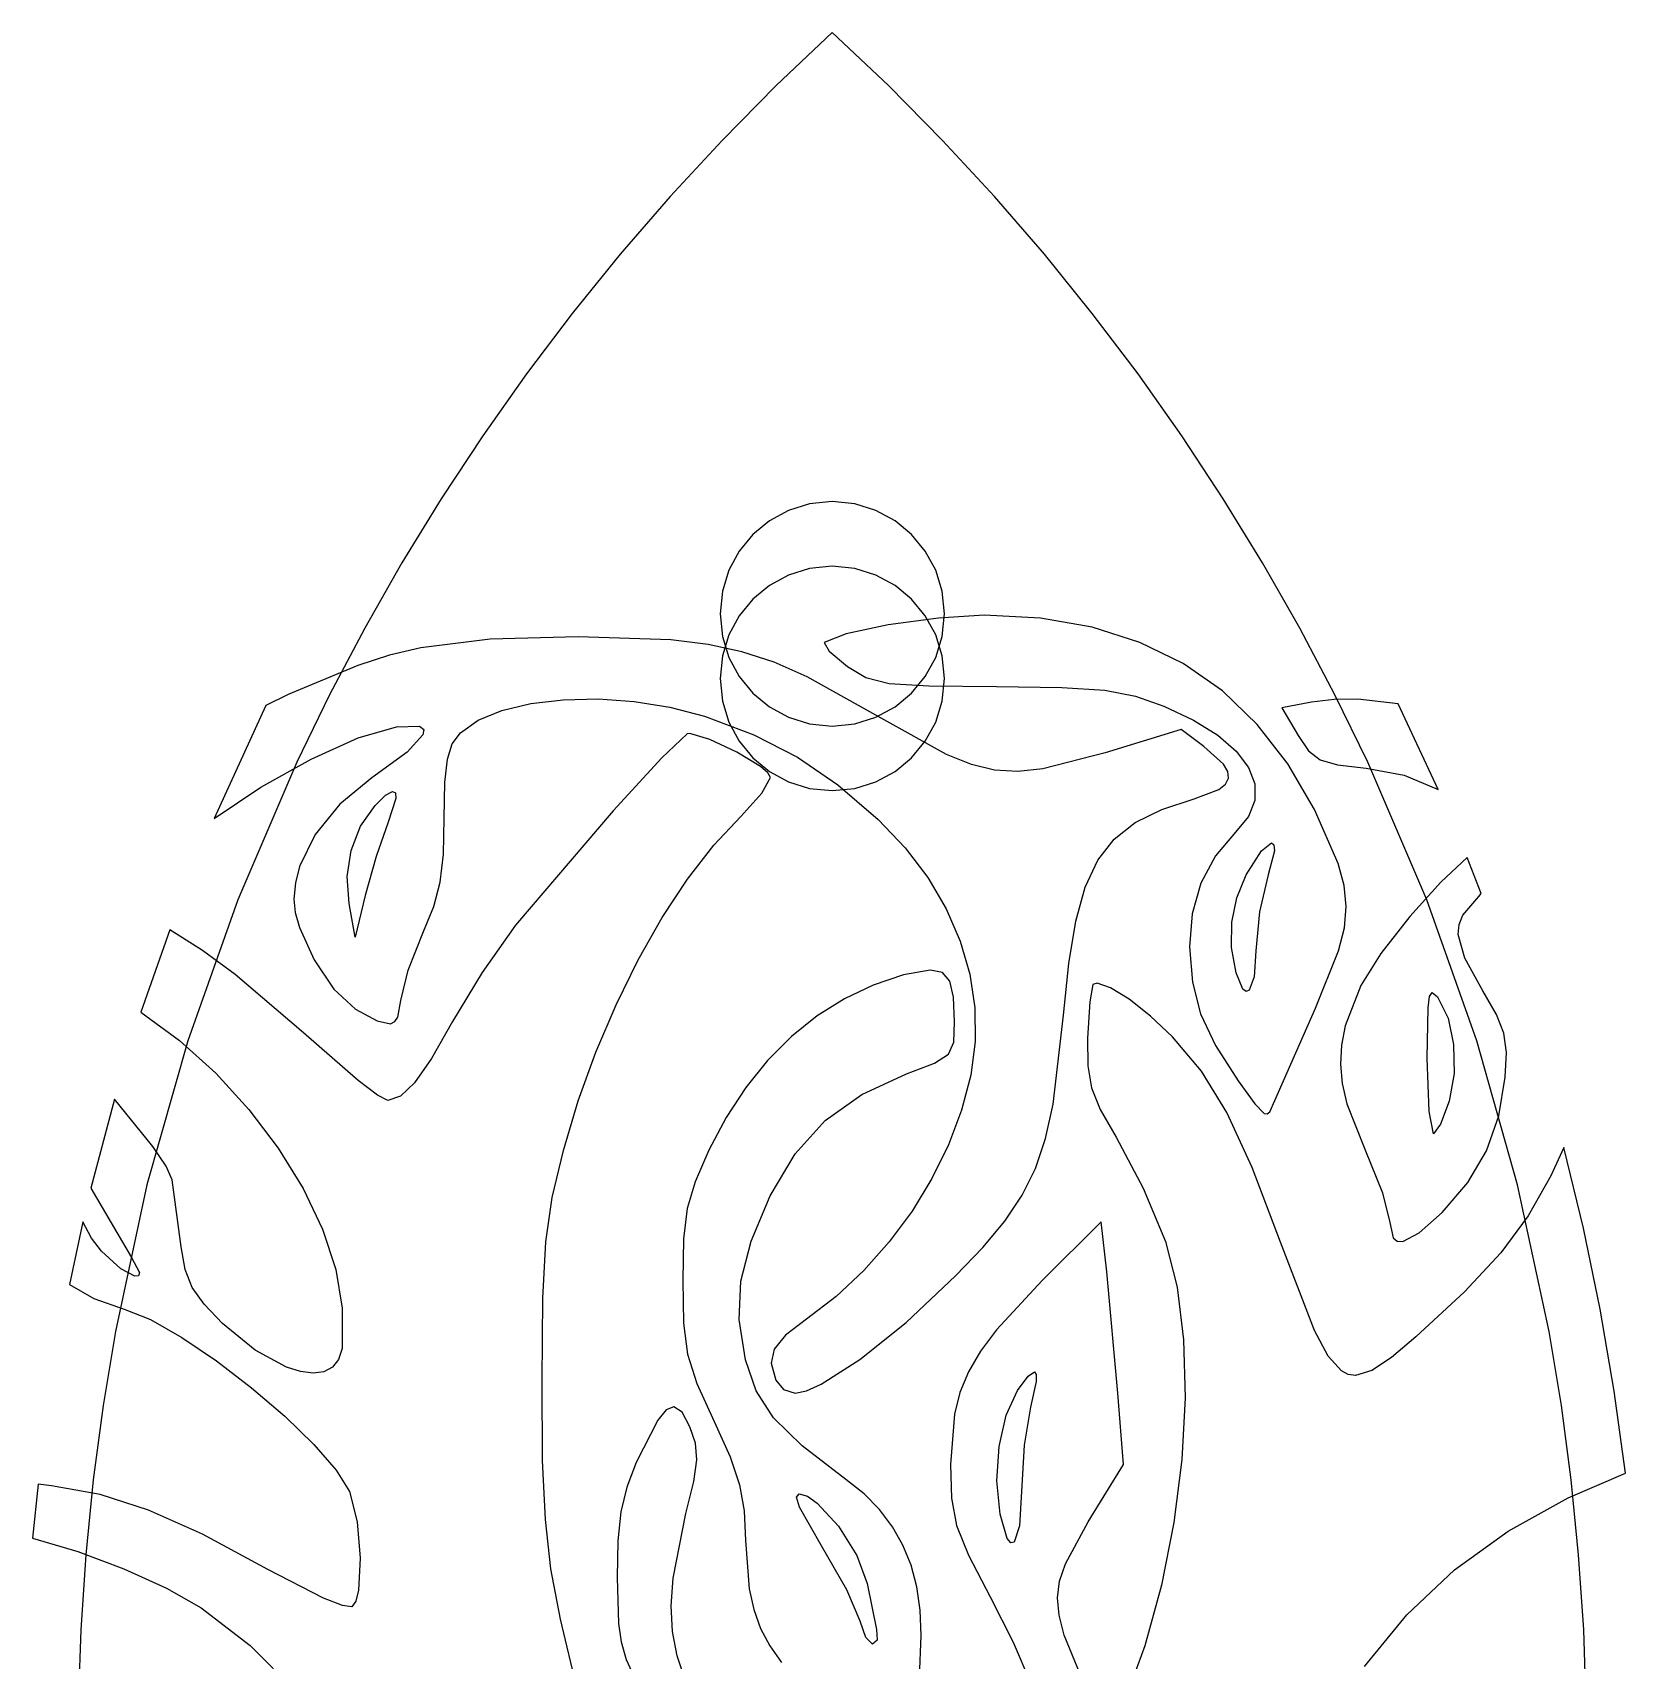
# Model space of a CAD drawing. Extents: x -23 to 237, y -4 to 293.
# Drawn here: x 57.5 to 156.1, y 192.5 to 293.3 of the extents above; entities that cross this region are included whole.
import ezdxf

# ---------------------------------------------------------------- set-up
doc = ezdxf.new("R2010")
doc.units = 0

msp = doc.modelspace()

# ---------------------------------------------------------------- linework, layer by layer
at = {"layer": 'Layer 1'}
for p, q in [((107.001, 293.312), (103.52862, 290.023012)), ((110.473326, 290.023012), (107.001, 293.312)), ((103.52862, 290.023012), (100.181283, 286.635598)), ((113.820615, 286.635598), (110.473326, 290.023012)), ((100.181283, 286.635598), (96.960119, 283.153304)), ((117.041735, 283.153304), (113.820615, 286.635598)), ((96.960119, 283.153304), (93.866257, 279.579676)), ((120.135557, 279.579676), (117.041735, 283.153304)), ((93.866257, 279.579676), (90.900827, 275.918258)), ((123.100951, 275.918258), (120.135557, 279.579676)), ((90.900827, 275.918258), (88.064958, 272.172595)), ((125.936787, 272.172595), (123.100951, 275.918258)), ((88.064958, 272.172595), (85.35978, 268.346234)), ((128.641935, 268.346234), (125.936787, 272.172595)), ((85.35978, 268.346234), (82.786423, 264.442719)), ((131.215266, 264.442719), (128.641935, 268.346234)), ((82.786423, 264.442719), (80.346017, 260.465595)), ((107.001, 264.26199), (105.600336, 264.120791)), ((108.401668, 264.120791), (107.001, 264.26199)), ((133.655648, 260.465595), (131.215266, 264.442719)), ((104.295752, 263.715825), (103.115196, 263.07504)), ((105.600336, 264.120791), (104.295752, 263.715825)), ((109.706254, 263.715825), (108.401668, 264.120791)), ((110.886812, 263.07504), (109.706254, 263.715825)), ((102.086616, 262.226384), (101.23796, 261.197804)), ((103.115196, 263.07504), (102.086616, 262.226384)), ((111.915392, 262.226384), (110.886812, 263.07504)), ((112.764049, 261.197804), (111.915392, 262.226384)), ((101.23796, 261.197804), (100.597175, 260.017248)), ((113.404835, 260.017248), (112.764049, 261.197804)), ((80.346017, 260.465595), (78.03969, 256.418409)), ((105.600346, 260.120791), (104.295762, 259.715825)), ((107.00101, 260.26199), (105.600346, 260.120791)), ((108.401677, 260.120791), (107.00101, 260.26199)), ((109.706263, 259.715825), (108.401677, 260.120791)), ((135.961953, 256.418409), (133.655648, 260.465595)), ((100.597175, 260.017248), (100.192209, 258.712664)), ((104.295762, 259.715825), (103.115206, 259.07504)), ((110.886818, 259.07504), (109.706263, 259.715825)), ((113.809801, 258.712664), (113.404835, 260.017248)), ((100.192209, 258.712664), (100.05101, 257.312)), ((102.086626, 258.226384), (101.23797, 257.197804)), ((103.115206, 259.07504), (102.086626, 258.226384)), ((111.915397, 258.226384), (110.886818, 259.07504)), ((112.764053, 257.197804), (111.915397, 258.226384)), ((113.951, 257.312), (113.809801, 258.712664)), ((100.05101, 257.312), (100.192209, 255.911336)), ((101.23797, 257.197804), (100.597185, 256.017248)), ((113.404836, 256.017248), (112.764053, 257.197804)), ((116.417, 257.225), (113.569943, 257.052302)), ((113.809801, 255.911336), (113.951, 257.312)), ((113.951, 257.312), (113.951, 257.312)), ((119.890039, 257.042794), (116.41691, 257.22504)), ((116.41691, 257.22504), (116.417, 257.225)), ((78.03969, 256.418409), (75.868572, 252.304704)), ((107.864819, 256.08246), (106.49721, 255.53881)), ((110.470806, 256.629206), (107.864819, 256.08246)), ((113.569943, 257.052302), (110.470806, 256.629206)), ((123.100563, 256.483439), (119.890039, 257.042794)), ((126.048801, 255.546608), (123.100563, 256.483439)), ((138.133051, 252.304704), (135.961953, 256.418409)), ((81.525825, 255.20952), (79.573561, 254.742929)), ((85.811759, 255.74626), (81.525825, 255.20952)), ((91.264, 255.885), (85.811759, 255.74626)), ((91.26412, 255.88505), (91.264, 255.885)), ((97.012174, 255.698327), (91.26412, 255.88505)), ((99.307075, 255.41911), (97.012174, 255.698327)), ((101.390133, 254.968666), (99.307075, 255.41911)), ((100.192209, 255.911336), (100.597175, 254.606752)), ((100.597185, 256.017248), (100.192219, 254.712664)), ((106.49721, 255.53881), (106.813507, 254.992353)), ((113.404835, 254.606752), (113.809801, 255.911336)), ((113.809801, 254.712664), (113.404836, 256.017248)), ((128.735069, 254.231936), (126.048801, 255.546608)), ((77.616878, 254.118072), (73.2956, 252.31521)), ((79.573561, 254.742929), (77.616878, 254.118072)), ((100.192219, 254.712664), (100.05102, 253.312)), ((100.597175, 254.606752), (101.23796, 253.426196)), ((103.392025, 254.311505), (101.390133, 254.968666)), ((105.443434, 253.412133), (103.392025, 254.311505)), ((106.813507, 254.992353), (107.94621, 254.05105)), ((112.764049, 253.426196), (113.404835, 254.606752)), ((113.951, 253.312), (113.809801, 254.712664)), ((131.159686, 252.539059), (128.735069, 254.231936)), ((100.05102, 253.312), (100.192219, 251.911332)), ((101.23796, 253.426196), (102.086616, 252.397616)), ((110.21752, 250.74479), (105.443434, 253.412133)), ((107.94621, 254.05105), (109.075251, 253.375839)), ((109.075251, 253.375839), (110.520692, 253.006538)), ((111.915392, 252.397616), (112.764049, 253.426196)), ((113.809801, 251.911332), (113.951, 253.312)), ((113.951, 253.312), (113.951, 253.312)), ((73.2956, 252.31521), (71.9262, 251.64394)), ((75.868572, 252.304704), (73.833794, 248.128027)), ((102.086616, 252.397616), (103.115196, 251.54896)), ((110.520692, 253.006538), (112.98574, 252.847885)), ((110.886812, 251.54896), (111.915392, 252.397616)), ((112.98574, 252.847885), (117.1736, 252.80462)), ((117.1736, 252.80462), (121.226246, 252.753226)), ((121.226246, 252.753226), (123.892457, 252.583324)), ((123.892457, 252.583324), (125.79029, 252.223182)), ((125.79029, 252.223182), (127.5378, 251.60107)), ((133.32297, 250.467611), (131.159686, 252.539059)), ((140.167811, 248.128027), (138.133051, 252.304704)), ((71.9262, 251.64394), (68.713, 244.63557)), ((85.063615, 250.726304), (86.539384, 251.332047)), ((86.539384, 251.332047), (88.323346, 251.75662)), ((88.323346, 251.75662), (90.335931, 251.994616)), ((90.335931, 251.994616), (92.49757, 252.040626)), ((92.49757, 252.040626), (94.728693, 251.88924)), ((94.728693, 251.88924), (96.94973, 251.535051)), ((96.94973, 251.535051), (99.08111, 250.97265)), ((100.192219, 251.911332), (100.597185, 250.606746)), ((103.115196, 251.54896), (104.295752, 250.908175)), ((109.706254, 250.908175), (110.886812, 251.54896)), ((113.404836, 250.606746), (113.809801, 251.911332)), ((127.5378, 251.60107), (129.381172, 250.730383)), ((136.6802, 251.83991), (134.84359, 251.49573)), ((134.84359, 251.49573), (135.86108, 249.7713)), ((138.076513, 252.011501), (136.6802, 251.83991)), ((139.556, 252.028), (138.076513, 252.011501)), ((142.04876, 251.73862), (139.55597, 252.028)), ((139.55597, 252.028), (139.556, 252.028)), ((144.53137, 246.43919), (142.04876, 251.73862)), ((77.646039, 249.626863), (80.0037, 250.32049)), ((80.0037, 250.32049), (81.436283, 250.354229)), ((81.436283, 250.354229), (81.695304, 250.154429)), ((81.695304, 250.154429), (81.651961, 249.815426)), ((83.97561, 249.9448), (85.063615, 250.726304)), ((99.08111, 250.97265), (102.137125, 249.821795)), ((100.597185, 250.606746), (101.23797, 249.426188)), ((104.295752, 250.908175), (105.600336, 250.503209)), ((105.600336, 250.503209), (107.001, 250.36201)), ((107.001, 250.36201), (108.401668, 250.503209)), ((108.401668, 250.503209), (109.706254, 250.908175)), ((114.078044, 248.597533), (110.21752, 250.74479)), ((112.764053, 249.426188), (113.404836, 250.606746)), ((128.61123, 250.15259), (123.89522, 248.70616)), ((130.01781, 249.10354), (128.61123, 250.15259)), ((129.381172, 250.730383), (130.874821, 249.796651)), ((135.225239, 248.017226), (133.32297, 250.467611)), ((74.720304, 248.31119), (77.646039, 249.626863)), ((81.651961, 249.815426), (80.665632, 248.735538)), ((83.161105, 248.319829), (83.468674, 249.267368)), ((83.468674, 249.267368), (83.97561, 249.9448)), ((98.0037, 249.8738), (96.447045, 248.393734)), ((98.1804, 249.895), (98.0037, 249.8738)), ((98.1804, 249.89499), (98.1804, 249.895)), ((99.419017, 249.540084), (98.1804, 249.89499)), ((101.087775, 248.747676), (99.419017, 249.540084)), ((101.23797, 249.426188), (102.086626, 248.397608)), ((102.137125, 249.821795), (104.839481, 248.437225)), ((111.915397, 248.397608), (112.764053, 249.426188)), ((131.22413, 248.006789), (130.01781, 249.10354)), ((130.874821, 249.796651), (132.009443, 248.816253)), ((135.86108, 249.7713), (136.500437, 248.824824)), ((73.833794, 248.128027), (70.177773, 239.599937)), ((71.613592, 246.578937), (74.720304, 248.31119)), ((80.665632, 248.735538), (78.49219, 247.14602)), ((83.008861, 246.865347), (83.161105, 248.319829)), ((96.447045, 248.393734), (93.426195, 245.113178)), ((102.553418, 247.848088), (101.087775, 248.747676)), ((102.086626, 248.397608), (103.115206, 247.548951)), ((104.839481, 248.437225), (107.353852, 246.72033)), ((110.886818, 247.548951), (111.915397, 248.397608)), ((115.622051, 247.974464), (114.078044, 248.597533)), ((123.89522, 248.70616), (120.033757, 247.709931)), ((132.009443, 248.816253), (132.775739, 247.80557)), ((136.86681, 245.18754), (135.225239, 248.017226)), ((136.500437, 248.824824), (137.213833, 248.269459)), ((137.213833, 248.269459), (138.300274, 247.961809)), ((143.823798, 239.599937), (140.167811, 248.128027)), ((78.49219, 247.14602), (76.497768, 245.522149)), ((103.012179, 247.461326), (102.553418, 247.848088)), ((102.638229, 246.210067), (103.18269, 247.17164)), ((103.18269, 247.17164), (103.012179, 247.461326)), ((103.115206, 247.548951), (104.295762, 246.908165)), ((109.706263, 246.908165), (110.886818, 247.548951)), ((117.055744, 247.629818), (115.622051, 247.974464)), ((118.489515, 247.547128), (117.055744, 247.629818)), ((120.033757, 247.709931), (118.489515, 247.547128)), ((131.492023, 247.548073), (131.22413, 248.006789)), ((131.350438, 246.772647), (131.534581, 247.13918)), ((131.534581, 247.13918), (131.492023, 247.548073)), ((132.775739, 247.80557), (133.164405, 246.780982)), ((138.300274, 247.961809), (140.05877, 247.75848)), ((140.05877, 247.75848), (142.429733, 247.316245)), ((142.429733, 247.316245), (144.53137, 246.43919)), ((68.713, 244.63557), (71.613592, 246.578937)), ((78.6844, 245.4436), (79.334955, 246.077607)), ((79.334955, 246.077607), (79.76711, 246.3159)), ((79.76711, 246.3159), (79.7671, 246.31558)), ((79.7671, 246.31558), (79.953152, 246.220509)), ((79.953152, 246.220509), (79.975112, 245.866091)), ((82.9679, 244.66709), (83.008861, 246.865347)), ((101.3296, 244.76713), (102.638229, 246.210067)), ((104.295762, 246.908165), (105.600346, 246.503199)), ((105.600346, 246.503199), (107.00101, 246.362)), ((107.00101, 246.362), (108.401677, 246.503199)), ((107.353852, 246.72033), (109.84591, 244.5725)), ((108.401677, 246.503199), (109.706263, 246.908165)), ((129.42412, 245.85258), (130.938225, 246.441011)), ((130.938225, 246.441011), (131.350438, 246.772647)), ((133.164405, 246.780982), (133.16614, 245.758869)), ((76.497768, 245.522149), (74.979006, 243.657052)), ((77.78361, 244.154403), (78.6844, 245.4436)), ((79.975112, 245.866091), (79.5046, 244.40768)), ((93.426195, 245.113178), (87.3759, 238.0342)), ((125.770288, 244.383121), (127.408518, 245.187043)), ((127.408518, 245.187043), (129.42412, 245.85258)), ((133.16614, 245.758869), (132.771642, 244.755612)), ((138.337731, 241.853141), (136.86681, 245.18754)), ((77.202871, 242.665671), (77.78361, 244.154403)), ((79.5051, 244.408), (78.743216, 242.274575)), ((79.5046, 244.40768), (79.5051, 244.408)), ((82.912369, 242.423512), (82.9679, 244.66709)), ((99.668092, 242.981792), (101.3296, 244.76713)), ((109.84591, 244.5725), (111.506382, 242.826899)), ((124.464103, 243.36583), (125.770288, 244.383121)), ((132.771642, 244.755612), (131.97161, 243.78759)), ((74.979006, 243.657052), (74.007986, 241.662134)), ((98.041035, 240.87658), (99.668092, 242.981792)), ((123.444635, 242.060189), (124.464103, 243.36583)), ((131.97161, 243.78759), (130.728647, 242.33009)), ((133.581951, 242.636859), (134.20538, 243.13381)), ((134.2051, 243.1339), (134.358624, 243.009221)), ((134.20538, 243.13381), (134.2051, 243.1339)), ((134.358624, 243.009221), (134.386633, 242.635958)), ((76.961374, 241.049846), (77.202871, 242.665671)), ((78.743216, 242.274575), (78.069, 239.87391)), ((82.712284, 240.690136), (82.912369, 242.423512)), ((111.506382, 242.826899), (112.9102, 240.978316)), ((122.666559, 240.391215), (123.444635, 242.060189)), ((130.728647, 242.33009), (129.83034, 240.633702)), ((132.63699, 241.14426), (133.581951, 242.636859)), ((134.386633, 242.635958), (134.0061, 241.14437)), ((146.322, 242.217), (144.684596, 240.699728)), ((147.19938, 239.98457), (146.32197, 242.217)), ((146.32197, 242.217), (146.322, 242.217)), ((74.007986, 241.662134), (73.750405, 240.650806)), ((77.07831, 239.37937), (76.961374, 241.049846)), ((112.9102, 240.978316), (114.050818, 239.044815)), ((132.050988, 239.730081), (132.63699, 241.14426)), ((134.0061, 241.14437), (133.463416, 238.864016)), ((138.707892, 240.481734), (138.337731, 241.853141)), ((73.750405, 240.650806), (73.65679, 239.6488)), ((82.317407, 239.1863), (82.712284, 240.690136)), ((96.472543, 238.496948), (98.041035, 240.87658)), ((122.084547, 238.283927), (122.666559, 240.391215)), ((129.83034, 240.633702), (129.292768, 238.738913)), ((138.83509, 239.184316), (138.707892, 240.481734)), ((144.684596, 240.699728), (142.769574, 238.565927)), ((147.04438, 239.80577), (147.19938, 239.98457)), ((70.177773, 239.599937), (67.080663, 230.8625)), ((73.65679, 239.6488), (73.743863, 238.81779)), ((77.45711, 237.28336), (77.07831, 239.37937)), ((78.069, 239.87391), (77.45711, 237.28336)), ((81.6775, 237.63134), (82.317407, 239.1863)), ((114.050818, 239.044815), (114.921691, 237.044461)), ((131.748603, 238.222164), (132.050988, 239.730081)), ((138.719753, 237.868482), (138.83509, 239.184316)), ((146.920875, 230.8625), (143.823798, 239.599937)), ((146.059501, 238.648741), (147.04438, 239.80577)), ((73.743863, 238.81779), (73.999528, 237.878474)), ((87.3759, 238.0342), (85.314484, 235.097835)), ((94.986729, 235.888347), (96.472543, 238.496948)), ((121.653273, 235.663343), (122.084547, 238.283927)), ((129.292768, 238.738913), (129.13201, 236.68621)), ((131.733711, 236.65795), (131.748603, 238.222164)), ((133.463416, 238.864016), (133.23769, 236.44027)), ((142.769574, 238.565927), (140.985387, 236.275096)), ((145.76568, 237.463995), (145.825507, 238.076137)), ((145.825507, 238.076137), (146.059501, 238.648741)), ((65.96739, 237.7448), (64.18559, 232.63968)), ((67.986168, 236.463707), (65.96739, 237.7448)), ((73.999528, 237.878474), (74.902291, 235.879312)), ((80.735925, 235.236601), (81.6775, 237.63134)), ((114.921691, 237.044461), (115.516272, 234.995318)), ((138.362309, 236.441828), (138.719753, 237.868482)), ((146.174136, 235.990664), (145.76568, 237.463995)), ((70.027015, 234.982709), (67.986168, 236.463707)), ((129.13201, 236.68621), (129.308434, 234.51103)), ((132.01019, 235.07488), (131.733711, 236.65795)), ((133.238, 236.435), (133.122433, 234.830268)), ((133.23769, 236.44027), (133.238, 236.435)), ((136.92281, 232.88644), (138.362309, 236.441828)), ((140.985387, 236.275096), (139.74049, 234.28673)), ((147.29609, 233.96788), (146.174136, 235.990664)), ((74.24339, 231.37413), (70.027015, 234.982709)), ((74.902291, 235.879312), (76.136407, 234.060087)), ((80.2766, 233.35613), (80.735925, 235.236601)), ((85.314484, 235.097835), (83.4888, 232.07486)), ((93.607704, 233.096233), (94.986729, 235.888347)), ((111.41802, 234.94621), (109.541116, 234.323555)), ((113.054, 235.248), (111.41802, 234.94621)), ((113.054, 235.24798), (113.054, 235.248)), ((113.824375, 235.10347), (113.054, 235.24798)), ((114.285307, 234.565679), (113.824375, 235.10347)), ((115.516272, 234.995318), (115.828015, 232.915451)), ((121.32741, 232.45448), (121.653273, 235.663343)), ((132.430869, 234.064178), (132.01019, 235.07488)), ((76.136407, 234.060087), (77.4732, 232.82957)), ((109.541116, 234.323555), (107.751529, 233.474947)), ((114.510684, 233.566891), (114.285307, 234.565679)), ((123.14609, 234.3636), (122.94693, 233.286833)), ((123.404, 234.437), (123.14609, 234.3636)), ((123.40424, 234.43692), (123.404, 234.437)), ((124.224546, 234.155), (123.40424, 234.43692)), ((125.380028, 233.438864), (124.224546, 234.155)), ((129.308434, 234.51103), (129.817256, 232.547812)), ((132.637045, 233.923394), (132.430869, 234.064178)), ((132.827502, 234.011318), (132.637045, 233.923394)), ((133.122433, 234.830268), (132.827502, 234.011318)), ((139.74049, 234.28673), (138.766765, 231.792876)), ((148.137718, 232.509336), (147.29609, 233.96788)), ((80.089428, 232.338336), (80.2766, 233.35613)), ((92.359583, 230.166056), (93.607704, 233.096233)), ((107.751529, 233.474947), (106.058256, 232.408491)), ((114.57439, 232.03939), (114.510684, 233.566891)), ((115.828015, 232.915451), (115.850373, 230.822923)), ((122.94693, 233.286833), (122.80918, 231.03771)), ((126.713945, 232.391826), (125.380028, 233.438864)), ((143.84824, 229.7976), (143.902376, 232.908679)), ((143.902376, 232.908679), (143.999169, 233.617854)), ((143.999169, 233.617854), (144.15833, 233.86194)), ((144.1583, 233.86194), (144.48951, 233.59272)), ((144.15833, 233.86194), (144.1583, 233.86194)), ((144.48951, 233.59272), (145.137, 232.281882)), ((64.18559, 232.63968), (66.571361, 230.890439)), ((77.4732, 232.82957), (78.816135, 232.099137)), ((78.816135, 232.099137), (79.645409, 231.927365)), ((79.645409, 231.927365), (79.90755, 232.058503)), ((79.90755, 232.058503), (80.089428, 232.338336)), ((83.4888, 232.07486), (82.182808, 229.778558)), ((106.058256, 232.408491), (104.470295, 231.13229)), ((114.533472, 230.791573), (114.57439, 232.03939)), ((120.680299, 226.943026), (121.32741, 232.45448)), ((128.06956, 231.1172), (126.713945, 232.391826)), ((129.817256, 232.547812), (130.738056, 230.577564)), ((134.41021, 227.18085), (136.92281, 232.88644)), ((145.137, 232.281882), (145.486032, 230.637939)), ((148.595924, 231.338085), (148.137718, 232.509336)), ((66.571361, 230.890439), (68.815451, 228.862216)), ((77.629877, 228.409501), (74.24339, 231.37413)), ((104.470295, 231.13229), (102.996643, 229.654447)), ((122.80918, 231.03771), (122.819056, 229.310047)), ((129.864368, 228.991724), (128.06956, 231.1172)), ((138.766765, 231.792876), (138.536305, 230.609452)), ((148.75109, 230.145122), (148.595924, 231.338085)), ((67.080663, 230.8625), (64.5515, 221.944079)), ((91.266477, 227.143271), (92.359583, 230.166056)), ((113.322735, 229.479528), (114.207907, 230.038112)), ((114.207907, 230.038112), (114.533472, 230.791573)), ((115.850373, 230.822923), (115.5768, 228.7358)), ((130.738056, 230.577564), (132.15041, 228.38129)), ((138.536305, 230.609452), (138.477699, 229.429166)), ((145.486032, 230.637939), (145.515232, 228.855206)), ((149.450003, 221.944079), (146.920875, 230.8625)), ((148.6836, 228.62144), (148.75109, 230.145122)), ((68.815451, 228.862216), (70.870426, 226.616949)), ((82.182808, 229.778558), (81.13437, 228.264833)), ((102.996643, 229.654447), (101.646298, 227.983067)), ((111.60299, 228.81634), (113.322735, 229.479528)), ((122.819056, 229.310047), (123.04644, 227.960778)), ((131.441749, 226.420089), (129.864368, 228.991724)), ((138.477699, 229.429166), (138.591635, 228.22262)), ((143.962744, 226.485028), (143.84824, 229.7976)), ((145.515232, 228.855206), (145.20322, 227.128)), ((78.830788, 227.507667), (77.629877, 228.409501)), ((81.13437, 228.264833), (80.259594, 227.431518)), ((101.646298, 227.983067), (100.428258, 226.126254)), ((108.82328, 227.54863), (111.60299, 228.81634)), ((115.5768, 228.7358), (115.009172, 226.572586)), ((123.04644, 227.960778), (123.598964, 226.618029)), ((132.15041, 228.38129), (133.172851, 226.968485)), ((138.591635, 228.22262), (138.878803, 226.960414)), ((148.292118, 226.218291), (148.6836, 228.62144)), ((62.54429, 227.24774), (61.08859, 221.73386)), ((64.926694, 224.31975), (62.54429, 227.24774)), ((79.47459, 227.17645), (78.830788, 227.507667)), ((80.259594, 227.431518), (79.47459, 227.17645)), ((90.3525, 224.07333), (91.266477, 227.143271)), ((106.56266, 225.931582), (108.82328, 227.54863)), ((120.208593, 224.816548), (120.680299, 226.943026)), ((133.172851, 226.968485), (133.75191, 226.370976)), ((134.095169, 226.478514), (134.41021, 227.18085)), ((138.878803, 226.960414), (139.97559, 224.15143)), ((145.20322, 227.128), (144.667117, 225.699809)), ((70.870426, 226.616949), (72.688852, 224.216576)), ((100.428258, 226.126254), (99.35152, 224.09211)), ((104.7125, 223.867884), (106.56266, 225.931582)), ((115.009172, 226.572586), (114.201413, 224.429839)), ((123.598964, 226.618029), (124.58426, 224.90993)), ((133.003887, 223.017609), (131.441749, 226.420089)), ((133.75191, 226.370976), (133.940041, 226.343505)), ((133.940041, 226.343505), (134.095169, 226.478514)), ((144.22913, 225.10642), (143.962744, 226.485028)), ((147.530425, 224.06198), (148.292118, 226.218291)), ((124.58426, 224.90993), (126.253456, 221.751306)), ((144.667117, 225.699809), (144.22913, 225.10642)), ((65.741288, 223.097112), (64.926694, 224.31975)), ((72.688852, 224.216576), (74.223296, 221.723035)), ((89.657828, 221.163794), (90.3525, 224.07333)), ((99.35152, 224.09211), (98.499874, 222.145562)), ((103.16417, 221.26022), (104.7125, 223.867884)), ((114.201413, 224.429839), (113.173116, 222.33666)), ((119.580589, 222.970621), (120.208593, 224.816548)), ((139.97559, 224.15143), (141.073384, 221.464419)), ((146.368772, 222.088624), (147.530425, 224.06198)), ((152.30689, 224.25559), (151.50178, 222.50324)), ((153.524112, 219.272302), (152.30689, 224.25559)), ((66.1069, 222.25372), (65.741288, 223.097112)), ((118.753136, 221.301033), (119.580589, 222.970621)), ((134.75297, 218.3996), (133.003887, 223.017609)), ((64.5515, 221.944079), (62.599323, 212.873035)), ((66.6754, 218.10825), (66.1069, 222.25372)), ((98.499874, 222.145562), (98.013979, 220.486612)), ((113.173116, 222.33666), (111.943878, 220.322154)), ((144.77741, 220.23434), (146.368772, 222.088624)), ((151.402143, 212.873035), (149.450003, 221.944079)), ((151.50178, 222.50324), (150.104672, 220.039859)), ((61.08859, 221.73386), (61.43329, 221.13906)), ((61.43329, 221.13906), (63.60418, 217.46022)), ((74.223296, 221.723035), (75.426323, 219.198263)), ((89.260434, 218.4104), (89.657828, 221.163794)), ((101.970069, 218.469619), (103.16417, 221.26022)), ((117.683086, 219.703571), (118.753136, 221.301033)), ((126.253456, 221.751306), (127.64087, 218.43228)), ((141.073384, 221.464419), (141.53001, 219.61734)), ((98.013979, 220.486612), (97.794955, 218.616324)), ((111.943878, 220.322154), (110.533292, 218.415422)), ((143.353396, 218.973725), (144.77741, 220.23434)), ((150.104672, 220.039859), (148.400543, 217.741114)), ((60.58268, 219.65543), (59.75538, 215.76885)), ((61.128705, 218.648961), (60.58268, 219.65543)), ((75.426323, 219.198263), (76.250499, 216.704199)), ((116.327291, 218.074024), (117.683086, 219.703571)), ((123.64576, 219.66314), (120.00886, 216.03545)), ((123.99924, 216.55376), (123.64576, 219.66314)), ((141.53001, 219.61734), (141.73188, 218.665609)), ((142.338947, 218.450942), (143.353396, 218.973725)), ((154.566145, 214.245987), (153.524112, 219.272302)), ((61.73509, 217.84056), (61.128705, 218.648961)), ((62.936938, 216.750542), (61.73509, 217.84056)), ((66.929624, 216.70602), (66.6754, 218.10825)), ((89.077575, 214.924346), (89.260434, 218.4104)), ((97.794955, 218.616324), (97.74392, 216.03576)), ((101.337751, 215.990909), (101.970069, 218.469619)), ((110.533292, 218.415422), (108.960953, 216.645567)), ((114.6426, 216.30818), (116.327291, 218.074024)), ((127.64087, 218.43228), (128.361234, 215.614172)), ((136.858734, 212.931874), (134.75297, 218.3996)), ((141.73188, 218.665609), (141.984628, 218.466119)), ((141.984628, 218.466119), (142.338947, 218.450942)), ((63.60418, 217.46022), (64.091244, 216.515653)), ((148.400543, 217.741114), (146.159057, 215.332109)), ((59.75538, 215.76885), (61.270514, 214.914141)), ((63.795576, 216.294), (62.936938, 216.750542)), ((64.027516, 216.317257), (63.795576, 216.294)), ((64.091244, 216.515653), (64.027516, 216.317257)), ((67.359896, 215.600179), (66.929624, 216.70602)), ((76.250499, 216.704199), (76.64839, 214.30278)), ((97.74392, 216.03576), (97.793798, 213.378005)), ((101.234695, 213.609029), (101.337751, 215.990909)), ((108.960953, 216.645567), (107.246458, 215.041692)), ((111.568725, 213.431964), (114.6426, 216.30818)), ((120.00886, 216.03545), (117.166702, 212.965968)), ((124.69434, 209.04001), (123.99924, 216.55376)), ((61.270514, 214.914141), (63.15149, 214.25627)), ((68.08882, 214.564206), (67.359896, 215.600179)), ((89.02651, 209.81683), (89.077575, 214.924346)), ((107.246458, 215.041692), (105.4094, 213.6329)), ((128.361234, 215.614172), (128.763191, 212.348077)), ((146.159057, 215.332109), (143.14988, 212.53795)), ((63.15149, 214.25627), (64.766154, 213.60865)), ((69.239, 213.37158), (68.08882, 214.564206)), ((76.64839, 214.30278), (76.642591, 211.823846)), ((155.433518, 209.181375), (154.566145, 214.245987)), ((62.599323, 212.873035), (61.842428, 208.289143)), ((64.766154, 213.60865), (66.718928, 212.498635)), ((71.260922, 211.718939), (69.239, 213.37158)), ((97.793798, 213.378005), (98.038627, 211.46273)), ((101.62838, 211.10892), (101.234695, 213.609029)), ((105.4094, 213.6329), (104.096633, 212.631569)), ((108.703159, 211.127071), (111.568725, 213.431964)), ((117.166702, 212.965968), (116.177352, 211.639188)), ((137.711236, 211.337356), (136.858734, 212.931874)), ((152.159017, 208.289143), (151.402143, 212.873035)), ((66.718928, 212.498635), (68.858995, 211.048355)), ((73.190009, 210.667717), (71.260922, 211.718939)), ((76.642591, 211.823846), (76.428007, 211.124004)), ((103.397745, 211.782429), (103.226557, 210.915557)), ((104.096633, 212.631569), (103.397745, 211.782429)), ((128.763191, 212.348077), (128.857292, 208.75148)), ((143.14988, 212.53795), (141.64034, 211.259762)), ((68.858995, 211.048355), (71.03554, 209.379942)), ((76.428007, 211.124004), (76.0515, 210.65598)), ((98.038627, 211.46273), (98.621201, 209.65064)), ((102.278493, 209.195202), (101.62838, 211.10892)), ((103.226557, 210.915557), (103.49689, 209.86103)), ((106.322563, 209.59579), (108.703159, 211.127071)), ((116.177352, 211.639188), (115.435243, 210.369391)), ((138.53615, 210.428392), (137.711236, 211.337356)), ((141.64034, 211.259762), (140.421204, 210.445102)), ((74.063631, 210.390018), (73.190009, 210.667717)), ((74.846716, 210.289527), (74.063631, 210.390018)), ((75.51682, 210.375197), (74.846716, 210.289527)), ((76.0515, 210.65598), (75.51682, 210.375197)), ((89.063887, 204.883282), (89.02651, 209.81683)), ((103.49689, 209.86103), (103.497, 209.86)), ((103.497, 209.86), (103.981238, 209.281114)), ((115.435243, 210.369391), (114.909941, 209.095333)), ((118.46499, 209.22156), (119.124521, 210.107554)), ((119.124521, 210.107554), (119.5212, 210.36309)), ((119.634062, 209.77848), (119.2871, 208.1834)), ((119.5212, 210.3631), (119.634233, 210.19823)), ((119.5212, 210.36309), (119.5212, 210.3631)), ((119.634233, 210.19823), (119.634062, 209.77848)), ((138.963104, 210.213648), (138.53615, 210.428392)), ((139.412973, 210.149477), (138.963104, 210.213648)), ((140.421204, 210.445102), (139.412973, 210.149477)), ((71.03554, 209.379942), (73.097748, 207.615527)), ((98.621201, 209.65064), (99.68431, 207.30244)), ((103.369617, 207.516944), (102.278493, 209.195202)), ((103.981238, 209.281114), (104.7036, 209.04041)), ((104.7036, 209.04041), (105.400586, 209.183469)), ((105.400586, 209.183469), (106.322563, 209.59579)), ((114.909941, 209.095333), (114.571012, 207.755769)), ((117.771365, 207.692491), (118.46499, 209.22156)), ((125.03644, 204.63511), (124.69434, 209.04001)), ((128.857292, 208.75148), (128.65409, 204.941864)), ((156.12676, 204.08319), (155.433518, 209.181375)), ((61.842428, 208.289143), (61.233168, 203.677732)), ((96.719276, 208.009384), (96.191896, 207.381479)), ((97.1845, 208.199), (96.719276, 208.009384)), ((97.694091, 207.870105), (97.18444, 208.19902)), ((97.18444, 208.19902), (97.1845, 208.199)), ((98.18905, 206.95982), (97.694091, 207.870105)), ((114.571012, 207.755769), (114.33054, 204.63515)), ((117.33919, 205.746072), (117.771365, 207.692491)), ((119.2871, 208.1834), (118.894991, 205.825255)), ((152.768254, 203.677732), (152.159017, 208.289143)), ((73.097748, 207.615527), (74.894802, 205.877239)), ((96.191896, 207.381479), (94.85601, 204.74805)), ((98.529305, 205.951592), (98.18905, 206.95982)), ((99.68431, 207.30244), (100.66986, 205.108359)), ((105.144551, 205.785306), (103.369617, 207.516944)), ((74.894802, 205.877239), (76.275888, 204.28721)), ((98.610869, 204.928954), (98.529305, 205.951592)), ((107.84609, 203.71145), (105.144551, 205.785306)), ((117.20184, 203.622013), (117.33919, 205.746072)), ((118.894991, 205.825255), (118.7311, 202.9527)), ((89.230582, 201.225389), (89.063887, 204.883282)), ((94.85601, 204.74805), (94.278273, 203.228645)), ((98.419243, 203.578294), (98.610869, 204.928954)), ((100.66986, 205.108359), (101.261994, 203.376643)), ((128.65409, 204.941864), (128.164134, 201.036712)), ((61.233168, 203.677732), (60.772672, 199.042346)), ((76.275888, 204.28721), (77.09019, 202.96757)), ((108.967542, 202.809107), (107.84609, 203.71145)), ((114.33054, 204.63515), (114.389092, 202.535097)), ((122.85926, 201.07149), (125.03644, 204.63511)), ((152.57508, 202.56907), (156.12676, 204.08319)), ((153.228724, 199.042346), (152.768254, 203.677732)), ((57.81909, 203.40582), (57.46969, 200.06856)), ((58.64639, 203.31742), (57.81909, 203.40582)), ((61.662333, 202.763731), (58.64639, 203.31742)), ((64.657731, 201.808587), (61.662333, 202.763731)), ((77.09019, 202.96757), (77.57349, 201.084942)), ((94.278273, 203.228645), (93.913426, 201.693447)), ((97.93993, 201.586), (98.419243, 203.578294)), ((101.261994, 203.376643), (101.551035, 201.764397)), ((104.787971, 202.607899), (104.95317, 202.82209)), ((104.95317, 202.82209), (104.9532, 202.8221)), ((104.9532, 202.8221), (105.467261, 202.667624)), ((105.467261, 202.667624), (106.072473, 202.242827)), ((109.927906, 201.833123), (108.967542, 202.809107)), ((117.39269, 201.56002), (117.20184, 203.622013)), ((118.7311, 202.9527), (118.599784, 200.831675)), ((67.995184, 200.311558), (64.657731, 201.808587)), ((93.913426, 201.693447), (93.722844, 199.908398)), ((101.551035, 201.764397), (101.62731, 199.92873)), ((104.970549, 201.98099), (104.787971, 202.607899)), ((106.33867, 199.58301), (104.970549, 201.98099)), ((106.072473, 202.242827), (107.380879, 200.81405)), ((110.730746, 200.776376), (109.927906, 201.833123)), ((114.389092, 202.535097), (114.698536, 200.861025)), ((148.864114, 200.507249), (152.57508, 202.56907)), ((77.57349, 201.084942), (77.770806, 198.829567)), ((89.579194, 198.171191), (89.230582, 201.225389)), ((97.139682, 197.582276), (97.93993, 201.586)), ((107.380879, 200.81405), (108.52747, 198.99933)), ((111.379624, 199.631744), (110.730746, 200.776376)), ((114.698536, 200.861025), (115.434808, 199.021946)), ((117.835248, 200.037023), (117.39269, 201.56002)), ((118.599784, 200.831675), (118.26939, 199.827012)), ((121.4453, 198.477045), (122.85926, 201.07149)), ((128.164134, 201.036712), (127.397977, 197.153508)), ((57.46969, 200.06856), (60.2685, 199.237222)), ((72.03729, 198.13221), (67.995184, 200.311558)), ((93.722844, 199.908398), (93.6679, 197.63944)), ((101.62731, 199.92873), (101.846144, 196.936234)), ((111.878104, 198.392105), (111.379624, 199.631744)), ((118.059329, 199.774039), (117.835248, 200.037023)), ((118.26939, 199.827012), (118.059329, 199.774039)), ((145.545078, 198.105497), (148.864114, 200.507249)), ((60.2685, 199.237222), (63.121044, 198.17088)), ((60.772672, 199.042346), (60.46207, 194.386531)), ((77.770806, 198.829567), (77.667615, 196.854157)), ((107.904579, 196.877115), (106.33867, 199.58301)), ((108.52747, 198.99933), (109.1613, 197.26223)), ((115.434808, 199.021946), (116.77384, 196.42687)), ((153.539297, 194.386531), (153.228724, 199.042346)), ((63.121044, 198.17088), (65.75796, 196.972433)), ((75.494927, 196.355049), (72.03729, 198.13221)), ((90.16232, 195.04873), (89.579194, 198.171191)), ((93.6679, 197.63944), (93.751594, 194.791016)), ((112.22975, 197.050338), (111.878104, 198.392105)), ((121.084364, 197.408337), (121.4453, 198.477045)), ((142.588713, 195.32314), (145.545078, 198.105497)), ((65.75796, 196.972433), (67.90989, 195.74478)), ((77.667615, 196.854157), (77.498789, 196.17541)), ((97.023675, 195.870589), (97.139682, 197.582276)), ((101.846144, 196.936234), (102.135743, 195.65354)), ((108.72408, 194.91921), (107.904579, 196.877115)), ((109.1613, 197.26223), (109.73949, 194.40142)), ((112.438124, 195.59932), (112.22975, 197.050338)), ((120.952069, 196.375048), (121.084364, 197.408337)), ((127.397977, 197.153508), (126.366168, 193.409736)), ((67.90989, 195.74478), (70.949263, 193.422861)), ((76.67056, 195.890941), (75.494927, 196.355049)), ((77.24939, 195.81142), (76.67056, 195.890941)), ((77.498789, 196.17541), (77.24939, 195.81142)), ((97.105079, 194.284678), (97.023675, 195.870589)), ((102.135743, 195.65354), (102.559735, 194.480734)), ((112.50679, 194.03193), (112.438124, 195.59932)), ((116.77384, 196.42687), (118.196174, 193.618477)), ((121.046873, 195.289482), (120.952069, 196.375048)), ((91.214576, 190.643939), (90.16232, 195.04873)), ((93.751594, 194.791016), (93.921007, 193.654107)), ((109.070943, 193.912982), (108.72408, 194.91921)), ((121.367236, 194.063947), (121.046873, 195.289482)), ((139.965759, 192.119507), (142.588713, 195.32314)), ((60.46207, 194.386531), (60.302493, 189.713833)), ((93.921007, 193.654107), (94.233059, 192.544639)), ((97.389896, 192.773788), (97.105079, 194.284678)), ((102.559735, 194.480734), (103.128824, 193.393453)), ((109.50029, 193.4945), (109.070943, 193.912982)), ((109.772249, 193.760899), (109.50029, 193.4945)), ((109.73949, 194.40142), (109.772249, 193.760899)), ((112.393226, 191.439209), (112.50679, 194.03193)), ((118.196174, 193.618477), (119.296812, 191.065051)), ((122.67847, 190.84219), (121.367236, 194.063947)), ((153.698843, 189.713833), (153.539297, 194.386531)), ((70.949263, 193.422861), (73.768919, 190.578254)), ((97.884126, 191.287165), (97.389896, 192.773788)), ((103.128824, 193.393453), (103.853713, 192.367336)), ((126.366168, 193.409736), (125.07926, 189.92288)), ((94.233059, 192.544639), (95.457869, 189.915737))]:
    msp.add_line(p, q, dxfattribs=at)

doc.saveas('drawing.dxf')
